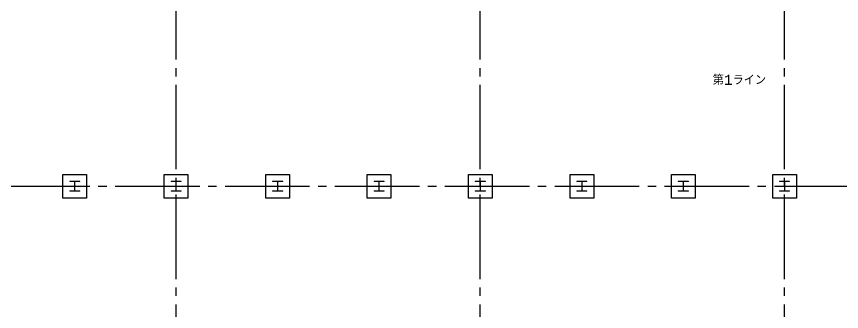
# Model space of a CAD drawing. Header units: millimetres. Extents: x -25195 to 195597, y 6477 to 112111.
# Drawn here: x 18488 to 20928, y 15379 to 16253 of the extents above; entities that cross this region are included whole.
import ezdxf
from ezdxf.enums import TextEntityAlignment as Align

# ---------------------------------------------------------------- set-up
doc = ezdxf.new("R2010")
doc.units = ezdxf.units.MM
doc.header["$LTSCALE"] = 100
doc.linetypes.add('X-N-FAB-L10$0$COL-CEN-LIN', pattern=[3.25, 2.5, -0.25, 0.25, -0.25])
for name, color, linetype in [('0-XREF', 7, 'Continuous'), ('X-N-FAB-L10$0$BLOCK', 8, 'Continuous'), ('X-N-FAB-L10$0$CCL', 8, 'X-N-FAB-L10$0$COL-CEN-LIN'), ('X-N-FAB-L10$0$COL', 8, 'Continuous')]:
    doc.layers.add(name, color=color, linetype=linetype)
doc.layers.add('X-N-FAB-L10$0$ARC', color=8, linetype='Continuous', lineweight=0)
doc.layers.add('X-N-FAB-L10$0$STEEL1', color=8, linetype='Continuous', lineweight=0)
doc.styles.add('X-N-FAB-L10$0$ATS', font='monotxt.shx', dxfattribs={"bigfont": 'BIGFONT.shx'})

# ---------------------------------------------------------------- blocks, each defined once
blk = doc.blocks.new('X-N-FAB-L10$0$A$C08dda4ec')
at = {"layer": 'X-N-FAB-L10$0$COL'}
blk.add_lwpolyline([(0, 70), (70, 70), (70, 0), (0, 0)], close=True, dxfattribs=at)
at = {"layer": 'X-N-FAB-L10$0$STEEL1'}
blk.add_lwpolyline([(20, 50), (50, 50), (50, 48.5), (35.5, 48.5), (35.5, 21.5), (50, 21.5), (50, 20), (20, 20), (20, 21.5), (34.5, 21.5), (34.5, 48.5), (20, 48.5)], close=True, dxfattribs=at)
blk = doc.blocks.new('X-N-FAB-L10$0$A$C467ba2ca')
at = {"layer": 'X-N-FAB-L10$0$CCL'}
for p, q in [((-8050, 0), (-8050, 9160)), ((-7150, 0), (-7150, 9160)), ((-6250, 0), (-6250, 9160)), ((-27730, 5150), (360, 5150))]:
    blk.add_line(p, q, dxfattribs=at)
at = {"layer": 'X-N-FAB-L10$0$COL'}
for p in [(-8384.5, 5115), (-8085, 5115), (-7784.5, 5115), (-7484.5, 5115), (-7185, 5115), (-6884.5, 5115), (-6584.5, 5115), (-6285, 5115)]:
    blk.add_blockref('X-N-FAB-L10$0$A$C08dda4ec', p, dxfattribs=at)
blk = doc.blocks.new('X-N-FAB-L10$0$A$C5b9bb6f0')
at = {"layer": 'X-N-FAB-L10$0$ARC', "style": 'X-N-FAB-L10$0$ATS'}
blk.add_text('第1ライン', height=30, dxfattribs=at).set_placement((23295.4, 7229.2), align=Align.MIDDLE_CENTER)
blk = doc.blocks.new('X-N-FAB-L10')
blk.add_blockref('X-N-FAB-L10$0$A$C5b9bb6f0', (-2669.1, 8836))
at = {"layer": 'X-N-FAB-L10$0$BLOCK'}
blk.add_blockref('X-N-FAB-L10$0$A$C467ba2ca', (27010, 10600), dxfattribs=at)
at = {"layer": 'X-N-FAB-L10$0$COL'}
for p in [(18625.5, 15715), (18925, 15715), (19225.5, 15715), (19525.5, 15715), (19825, 15715), (20125.5, 15715), (20425.5, 15715), (20725, 15715)]:
    blk.add_blockref('X-N-FAB-L10$0$A$C08dda4ec', p, dxfattribs=at)

msp = doc.modelspace()

# ---------------------------------------------------------------- block references
at = {"layer": '0-XREF'}
msp.add_blockref('X-N-FAB-L10', (0, 0), dxfattribs=at)

doc.saveas('drawing.dxf')
